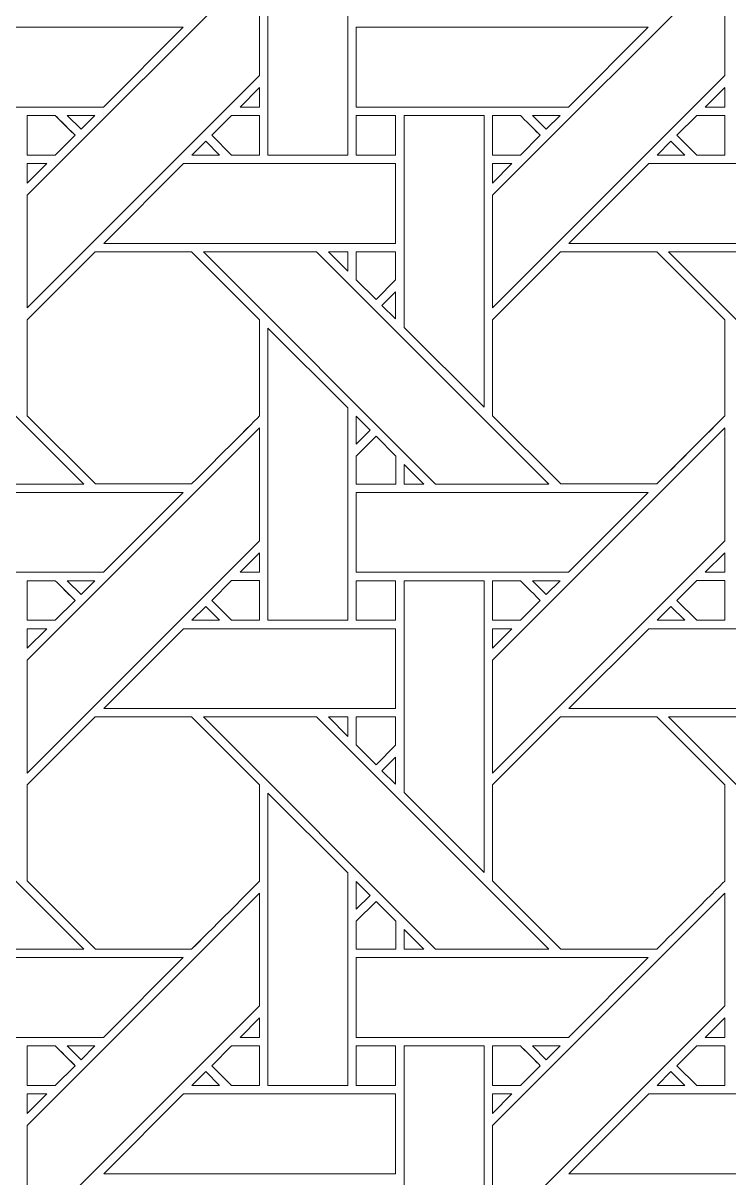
# Model space of a CAD drawing. Header units: inches. Extents: x 2.4 to 22.4, y -0.9 to 19.1.
# Drawn here: x 18.304 to 19.744, y 8.866 to 11.221 of the extents above; entities that cross this region are included whole.
import ezdxf

# ---------------------------------------------------------------- set-up
doc = ezdxf.new("R2010")
doc.units = ezdxf.units.IN
doc.header["$MEASUREMENT"] = 0
doc.layers.add('Design', color=7, linetype='Continuous', lineweight=0)

msp = doc.modelspace()

# ---------------------------------------------------------------- linework, layer by layer
at = {"layer": 'Design'}
for points, knots in [([(2.3829, 19.0948), (2.3829, 19.0948), (2.3829, -0.9052), (2.3829, -0.9052), (2.3829, -0.9052), (22.3829, -0.9052), (22.3829, -0.9052), (22.3829, -0.9052), (22.3829, 19.0948), (22.3829, 19.0948), (22.3829, 19.0948), (2.3829, 19.0948), (2.3829, 19.0948)], [0, 0, 0, 0, 1, 1, 1, 2, 2, 2, 3, 3, 3, 4, 4, 4, 4]), ([(3.3653, 18.1123), (3.3653, 18.1123), (3.3653, 0.0772), (3.3653, 0.0772), (3.3653, 0.0772), (21.4004, 0.0772), (21.4004, 0.0772), (21.4004, 0.0772), (21.4004, 18.1123), (21.4004, 18.1123), (21.4004, 18.1123), (3.3653, 18.1123), (3.3653, 18.1123)], [0, 0, 0, 0, 1, 1, 1, 2, 2, 2, 3, 3, 3, 4, 4, 4, 4]), ([(18.8036, 10.9519), (18.8036, 10.9519), (18.8036, 11.5477), (18.8036, 11.5477), (18.8036, 11.5477), (18.9663, 11.3856), (18.9663, 11.3856), (18.9663, 11.3856), (18.9663, 10.9519), (18.9663, 10.9519), (18.9663, 10.9519), (18.8036, 10.9519), (18.8036, 10.9519)], [0, 0, 0, 0, 1, 1, 1, 2, 2, 2, 3, 3, 3, 4, 4, 4, 4]), ([(18.7864, 11.1141), (18.7864, 11.1141), (18.3128, 10.6404), (18.3128, 10.6404), (18.3128, 10.6404), (18.3128, 10.8705), (18.3128, 10.8705), (18.3128, 10.8705), (18.7864, 11.3441), (18.7864, 11.3441), (18.7864, 11.3441), (18.7864, 11.1141), (18.7864, 11.1141)], [0, 0, 0, 0, 1, 1, 1, 2, 2, 2, 3, 3, 3, 4, 4, 4, 4]), ([(19.7352, 11.1141), (19.7352, 11.1141), (19.2615, 10.6404), (19.2615, 10.6404), (19.2615, 10.6404), (19.2615, 10.8705), (19.2615, 10.8705), (19.2615, 10.8705), (19.7352, 11.3441), (19.7352, 11.3441), (19.7352, 11.3441), (19.7352, 11.1141), (19.7352, 11.1141)], [0, 0, 0, 0, 1, 1, 1, 2, 2, 2, 3, 3, 3, 4, 4, 4, 4]), ([(18.0349, 11.0499), (18.0349, 11.0499), (18.0349, 11.2126), (18.0349, 11.2126), (18.0349, 11.2126), (18.6306, 11.2126), (18.6306, 11.2126), (18.6306, 11.2126), (18.4679, 11.0499), (18.4679, 11.0499), (18.4679, 11.0499), (18.0349, 11.0499), (18.0349, 11.0499)], [0, 0, 0, 0, 1, 1, 1, 2, 2, 2, 3, 3, 3, 4, 4, 4, 4]), ([(18.9836, 11.0499), (18.9836, 11.0499), (18.9836, 11.2126), (18.9836, 11.2126), (18.9836, 11.2126), (19.5793, 11.2126), (19.5793, 11.2126), (19.5793, 11.2126), (19.4166, 11.0499), (19.4166, 11.0499), (19.4166, 11.0499), (18.9836, 11.0499), (18.9836, 11.0499)], [0, 0, 0, 0, 1, 1, 1, 2, 2, 2, 3, 3, 3, 4, 4, 4, 4]), ([(18.7864, 11.0499), (18.7864, 11.0499), (18.7467, 11.0499), (18.7467, 11.0499), (18.7467, 11.0499), (18.7864, 11.0897), (18.7864, 11.0897), (18.7864, 11.0897), (18.7864, 11.0499), (18.7864, 11.0499)], [0, 0, 0, 0, 1, 1, 1, 2, 2, 2, 3, 3, 3, 3]), ([(19.6954, 11.0499), (19.6954, 11.0499), (19.7352, 11.0897), (19.7352, 11.0897), (19.7352, 11.0897), (19.7352, 11.0499), (19.7352, 11.0499), (19.7352, 11.0499), (19.6954, 11.0499), (19.6954, 11.0499)], [0, 0, 0, 0, 1, 1, 1, 2, 2, 2, 3, 3, 3, 3]), ([(18.3699, 11.0327), (18.375, 11.0276), (18.4058, 10.9967), (18.4102, 10.9923), (18.4102, 10.9923), (18.3698, 10.9519), (18.3698, 10.9519), (18.3698, 10.9519), (18.3128, 10.9519), (18.3128, 10.9519), (18.3128, 10.9519), (18.3128, 11.0327), (18.3128, 11.0327), (18.3128, 11.0327), (18.3699, 11.0327), (18.3699, 11.0327)], [0, 0, 0, 0, 1, 1, 1, 2, 2, 2, 3, 3, 3, 4, 4, 4, 5, 5, 5, 5]), ([(18.3128, 10.9519), (18.3128, 10.9519), (18.3128, 11.0327), (18.3128, 11.0327), (18.3128, 11.0327), (18.3699, 11.0327), (18.3699, 11.0327), (18.3752, 11.0274), (18.406, 10.9965), (18.4102, 10.9923), (18.4102, 10.9923), (18.3698, 10.9519), (18.3698, 10.9519), (18.3698, 10.9519), (18.3128, 10.9519), (18.3128, 10.9519)], [0, 0, 0, 0, 1, 1, 1, 2, 2, 2, 3, 3, 3, 4, 4, 4, 5, 5, 5, 5]), ([(18.3942, 11.0326), (18.3942, 11.0326), (18.4507, 11.0326), (18.4507, 11.0326), (18.4507, 11.0326), (18.4224, 11.0045), (18.4224, 11.0045), (18.4224, 11.0045), (18.3942, 11.0326), (18.3942, 11.0326)], [0, 0, 0, 0, 1, 1, 1, 2, 2, 2, 3, 3, 3, 3]), ([(18.7294, 10.9519), (18.7294, 10.9519), (18.689, 10.9923), (18.689, 10.9923), (18.689, 10.9923), (18.7294, 11.0327), (18.7294, 11.0327), (18.7294, 11.0327), (18.7865, 11.0327), (18.7865, 11.0327), (18.7865, 11.0327), (18.7865, 10.9519), (18.7865, 10.9519), (18.7865, 10.9519), (18.7294, 10.9519), (18.7294, 10.9519)], [0, 0, 0, 0, 1, 1, 1, 2, 2, 2, 3, 3, 3, 4, 4, 4, 5, 5, 5, 5]), ([(18.689, 10.9923), (18.689, 10.9923), (18.7294, 11.0327), (18.7294, 11.0327), (18.7294, 11.0327), (18.7865, 11.0327), (18.7865, 11.0327), (18.7865, 11.0327), (18.7865, 10.9519), (18.7865, 10.9519), (18.7865, 10.9519), (18.7294, 10.9519), (18.7294, 10.9519), (18.7294, 10.9519), (18.689, 10.9923), (18.689, 10.9923)], [0, 0, 0, 0, 1, 1, 1, 2, 2, 2, 3, 3, 3, 4, 4, 4, 5, 5, 5, 5]), ([(18.9837, 11.0327), (18.9837, 11.0327), (19.0639, 11.0327), (19.0639, 11.0327), (19.0639, 11.0327), (19.0639, 10.9519), (19.0639, 10.9519), (19.0639, 10.9519), (18.9837, 10.9519), (18.9837, 10.9519), (18.9837, 10.9519), (18.9837, 11.0327), (18.9837, 11.0327)], [0, 0, 0, 0, 1, 1, 1, 2, 2, 2, 3, 3, 3, 4, 4, 4, 4]), ([(18.9837, 10.9519), (18.9837, 10.9519), (18.9837, 11.0327), (18.9837, 11.0327), (18.9837, 11.0327), (19.0639, 11.0327), (19.0639, 11.0327), (19.0639, 11.0327), (19.0639, 10.9519), (19.0639, 10.9519), (19.0639, 10.9519), (18.9837, 10.9519), (18.9837, 10.9519)], [0, 0, 0, 0, 1, 1, 1, 2, 2, 2, 3, 3, 3, 4, 4, 4, 4]), ([(19.2443, 10.4375), (19.2443, 10.4375), (19.0814, 10.6004), (19.0814, 10.6004), (19.0814, 10.6004), (19.0814, 11.0326), (19.0814, 11.0326), (19.0814, 11.0326), (19.2443, 11.0326), (19.2443, 11.0326), (19.2443, 11.0326), (19.2443, 10.4375), (19.2443, 10.4375)], [0, 0, 0, 0, 1, 1, 1, 2, 2, 2, 3, 3, 3, 4, 4, 4, 4]), ([(19.3186, 11.0327), (19.3237, 11.0276), (19.3545, 10.9967), (19.3589, 10.9923), (19.3589, 10.9923), (19.3185, 10.9519), (19.3185, 10.9519), (19.3185, 10.9519), (19.2615, 10.9519), (19.2615, 10.9519), (19.2615, 10.9519), (19.2615, 11.0327), (19.2615, 11.0327), (19.2615, 11.0327), (19.3186, 11.0327), (19.3186, 11.0327)], [0, 0, 0, 0, 1, 1, 1, 2, 2, 2, 3, 3, 3, 4, 4, 4, 5, 5, 5, 5]), ([(19.2615, 10.9519), (19.2615, 10.9519), (19.2615, 11.0327), (19.2615, 11.0327), (19.2615, 11.0327), (19.3186, 11.0327), (19.3186, 11.0327), (19.3238, 11.0275), (19.3546, 10.9966), (19.3589, 10.9923), (19.3589, 10.9923), (19.3185, 10.9519), (19.3185, 10.9519), (19.3185, 10.9519), (19.2615, 10.9519), (19.2615, 10.9519)], [0, 0, 0, 0, 1, 1, 1, 2, 2, 2, 3, 3, 3, 4, 4, 4, 5, 5, 5, 5]), ([(19.3429, 11.0326), (19.3429, 11.0326), (19.3994, 11.0326), (19.3994, 11.0326), (19.3994, 11.0326), (19.3711, 11.0045), (19.3711, 11.0045), (19.3711, 11.0045), (19.3429, 11.0326), (19.3429, 11.0326)], [0, 0, 0, 0, 1, 1, 1, 2, 2, 2, 3, 3, 3, 3]), ([(19.6781, 10.9519), (19.6781, 10.9519), (19.6377, 10.9923), (19.6377, 10.9923), (19.6377, 10.9923), (19.6782, 11.0327), (19.6782, 11.0327), (19.6782, 11.0327), (19.7352, 11.0327), (19.7352, 11.0327), (19.7352, 11.0327), (19.7352, 10.9519), (19.7352, 10.9519), (19.7352, 10.9519), (19.6781, 10.9519), (19.6781, 10.9519)], [0, 0, 0, 0, 1, 1, 1, 2, 2, 2, 3, 3, 3, 4, 4, 4, 5, 5, 5, 5]), ([(19.7352, 10.9519), (19.7352, 10.9519), (19.6781, 10.9519), (19.6781, 10.9519), (19.6781, 10.9519), (19.6377, 10.9923), (19.6377, 10.9923), (19.6377, 10.9923), (19.6782, 11.0327), (19.6782, 11.0327), (19.6782, 11.0327), (19.7352, 11.0327), (19.7352, 11.0327), (19.7352, 11.0327), (19.7352, 10.9519), (19.7352, 10.9519)], [0, 0, 0, 0, 1, 1, 1, 2, 2, 2, 3, 3, 3, 4, 4, 4, 5, 5, 5, 5]), ([(18.7051, 10.9519), (18.7051, 10.9519), (18.6486, 10.9519), (18.6486, 10.9519), (18.6486, 10.9519), (18.6768, 10.9801), (18.6768, 10.9801), (18.6768, 10.9801), (18.7051, 10.9519), (18.7051, 10.9519)], [0, 0, 0, 0, 1, 1, 1, 2, 2, 2, 3, 3, 3, 3]), ([(19.5973, 10.9519), (19.5973, 10.9519), (19.6256, 10.9801), (19.6256, 10.9801), (19.6256, 10.9801), (19.6538, 10.9519), (19.6538, 10.9519), (19.6538, 10.9519), (19.5973, 10.9519), (19.5973, 10.9519)], [0, 0, 0, 0, 1, 1, 1, 2, 2, 2, 3, 3, 3, 3]), ([(18.3526, 10.9347), (18.3526, 10.9347), (18.3128, 10.8949), (18.3128, 10.8949), (18.3128, 10.8949), (18.3128, 10.9347), (18.3128, 10.9347), (18.3128, 10.9347), (18.3526, 10.9347), (18.3526, 10.9347)], [0, 0, 0, 0, 1, 1, 1, 2, 2, 2, 3, 3, 3, 3]), ([(19.0639, 10.9347), (19.0639, 10.9347), (19.0639, 10.7719), (19.0639, 10.7719), (19.0639, 10.7719), (18.4686, 10.7719), (18.4686, 10.7719), (18.4686, 10.7719), (18.6314, 10.9347), (18.6314, 10.9347), (18.6314, 10.9347), (19.0639, 10.9347), (19.0639, 10.9347)], [0, 0, 0, 0, 1, 1, 1, 2, 2, 2, 3, 3, 3, 4, 4, 4, 4]), ([(19.3013, 10.9347), (19.3013, 10.9347), (19.2615, 10.8949), (19.2615, 10.8949), (19.2615, 10.8949), (19.2615, 10.9347), (19.2615, 10.9347), (19.2615, 10.9347), (19.3013, 10.9347), (19.3013, 10.9347)], [0, 0, 0, 0, 1, 1, 1, 2, 2, 2, 3, 3, 3, 3]), ([(20.0126, 10.9347), (20.0126, 10.9347), (20.0126, 10.7719), (20.0126, 10.7719), (20.0126, 10.7719), (19.4173, 10.7719), (19.4173, 10.7719), (19.4173, 10.7719), (19.5802, 10.9347), (19.5802, 10.9347), (19.5802, 10.9347), (20.0126, 10.9347), (20.0126, 10.9347)], [0, 0, 0, 0, 1, 1, 1, 2, 2, 2, 3, 3, 3, 4, 4, 4, 4]), ([(18.1968, 10.2811), (18.1968, 10.2811), (17.7232, 10.7548), (17.7232, 10.7548), (17.7232, 10.7548), (17.9541, 10.7548), (17.9541, 10.7548), (17.9541, 10.7548), (18.4278, 10.2811), (18.4278, 10.2811), (18.4278, 10.2811), (18.1968, 10.2811), (18.1968, 10.2811)], [0, 0, 0, 0, 1, 1, 1, 2, 2, 2, 3, 3, 3, 4, 4, 4, 4]), ([(18.4515, 10.7548), (18.4515, 10.7548), (18.6477, 10.7548), (18.6477, 10.7548), (18.6477, 10.7548), (18.7865, 10.6161), (18.7865, 10.6161), (18.7865, 10.6161), (18.7865, 10.4199), (18.7865, 10.4199), (18.7687, 10.4019), (18.6567, 10.2902), (18.6478, 10.2812), (18.6478, 10.2812), (18.452, 10.2812), (18.452, 10.2812), (18.452, 10.2812), (18.3128, 10.4204), (18.3128, 10.4204), (18.3128, 10.4204), (18.3128, 10.6161), (18.3128, 10.6161), (18.3128, 10.6161), (18.4515, 10.7548), (18.4515, 10.7548)], [0, 0, 0, 0, 1, 1, 1, 2, 2, 2, 3, 3, 3, 4, 4, 4, 5, 5, 5, 6, 6, 6, 7, 7, 7, 8, 8, 8, 8]), ([(18.7865, 10.4199), (18.7687, 10.402), (18.6568, 10.2902), (18.6478, 10.2812), (18.6478, 10.2812), (18.452, 10.2812), (18.452, 10.2812), (18.452, 10.2812), (18.3128, 10.4204), (18.3128, 10.4204), (18.3128, 10.4204), (18.3128, 10.6161), (18.3128, 10.6161), (18.3128, 10.6161), (18.4515, 10.7548), (18.4515, 10.7548), (18.4515, 10.7548), (18.6477, 10.7548), (18.6477, 10.7548), (18.6477, 10.7548), (18.7865, 10.6161), (18.7865, 10.6161), (18.7865, 10.6161), (18.7865, 10.4199), (18.7865, 10.4199)], [0, 0, 0, 0, 1, 1, 1, 2, 2, 2, 3, 3, 3, 4, 4, 4, 5, 5, 5, 6, 6, 6, 7, 7, 7, 8, 8, 8, 8]), ([(19.1455, 10.2811), (19.1455, 10.2811), (18.6719, 10.7548), (18.6719, 10.7548), (18.6719, 10.7548), (18.9029, 10.7548), (18.9029, 10.7548), (18.9029, 10.7548), (19.3765, 10.2811), (19.3765, 10.2811), (19.3765, 10.2811), (19.1455, 10.2811), (19.1455, 10.2811)], [0, 0, 0, 0, 1, 1, 1, 2, 2, 2, 3, 3, 3, 4, 4, 4, 4]), ([(18.9664, 10.7548), (18.9664, 10.7548), (18.9664, 10.715), (18.9664, 10.715), (18.9664, 10.715), (18.927, 10.7548), (18.927, 10.7548), (18.927, 10.7548), (18.9664, 10.7548), (18.9664, 10.7548)], [0, 0, 0, 0, 1, 1, 1, 2, 2, 2, 3, 3, 3, 3]), ([(19.0639, 10.7548), (19.0639, 10.7548), (19.0639, 10.6972), (19.0639, 10.6972), (19.0639, 10.6972), (19.024, 10.6573), (19.024, 10.6573), (19.024, 10.6573), (18.9837, 10.6976), (18.9837, 10.6976), (18.9837, 10.6976), (18.9837, 10.7548), (18.9837, 10.7548), (18.9837, 10.7548), (19.0639, 10.7548), (19.0639, 10.7548)], [0, 0, 0, 0, 1, 1, 1, 2, 2, 2, 3, 3, 3, 4, 4, 4, 5, 5, 5, 5]), ([(19.024, 10.6573), (19.024, 10.6573), (18.9837, 10.6976), (18.9837, 10.6976), (18.9837, 10.6976), (18.9837, 10.7548), (18.9837, 10.7548), (18.9837, 10.7548), (19.0639, 10.7548), (19.0639, 10.7548), (19.0639, 10.7548), (19.0639, 10.6972), (19.0639, 10.6972), (19.0639, 10.6972), (19.024, 10.6573), (19.024, 10.6573)], [0, 0, 0, 0, 1, 1, 1, 2, 2, 2, 3, 3, 3, 4, 4, 4, 5, 5, 5, 5]), ([(19.4002, 10.7548), (19.4002, 10.7548), (19.5965, 10.7548), (19.5965, 10.7548), (19.5965, 10.7548), (19.7352, 10.6161), (19.7352, 10.6161), (19.7352, 10.6161), (19.7352, 10.4199), (19.7352, 10.4199), (19.7174, 10.4019), (19.6055, 10.2902), (19.5965, 10.2812), (19.5965, 10.2812), (19.4008, 10.2812), (19.4008, 10.2812), (19.4008, 10.2812), (19.2615, 10.4204), (19.2615, 10.4204), (19.2615, 10.4204), (19.2615, 10.6161), (19.2615, 10.6161), (19.2615, 10.6161), (19.4002, 10.7548), (19.4002, 10.7548)], [0, 0, 0, 0, 1, 1, 1, 2, 2, 2, 3, 3, 3, 4, 4, 4, 5, 5, 5, 6, 6, 6, 7, 7, 7, 8, 8, 8, 8]), ([(19.7352, 10.4199), (19.7173, 10.4018), (19.6054, 10.2901), (19.5965, 10.2812), (19.5965, 10.2812), (19.4008, 10.2812), (19.4008, 10.2812), (19.4008, 10.2812), (19.2615, 10.4204), (19.2615, 10.4204), (19.2615, 10.4204), (19.2615, 10.6161), (19.2615, 10.6161), (19.2615, 10.6161), (19.4002, 10.7548), (19.4002, 10.7548), (19.4002, 10.7548), (19.5965, 10.7548), (19.5965, 10.7548), (19.5965, 10.7548), (19.7352, 10.6161), (19.7352, 10.6161), (19.7352, 10.6161), (19.7352, 10.4199), (19.7352, 10.4199)], [0, 0, 0, 0, 1, 1, 1, 2, 2, 2, 3, 3, 3, 4, 4, 4, 5, 5, 5, 6, 6, 6, 7, 7, 7, 8, 8, 8, 8]), ([(20.0942, 10.2811), (20.0942, 10.2811), (19.6206, 10.7548), (19.6206, 10.7548), (19.6206, 10.7548), (19.8516, 10.7548), (19.8516, 10.7548), (19.8516, 10.7548), (20.3252, 10.2811), (20.3252, 10.2811), (20.3252, 10.2811), (20.0942, 10.2811), (20.0942, 10.2811)], [0, 0, 0, 0, 1, 1, 1, 2, 2, 2, 3, 3, 3, 4, 4, 4, 4]), ([(19.0639, 10.6729), (19.0639, 10.6729), (19.0639, 10.6178), (19.0639, 10.6178), (19.0639, 10.6178), (19.0361, 10.6452), (19.0361, 10.6452), (19.0361, 10.6452), (19.0639, 10.6729), (19.0639, 10.6729)], [0, 0, 0, 0, 1, 1, 1, 2, 2, 2, 3, 3, 3, 3]), ([(18.8036, 10.0031), (18.8036, 10.0031), (18.8036, 10.599), (18.8036, 10.599), (18.8036, 10.599), (18.9663, 10.4368), (18.9663, 10.4368), (18.9663, 10.4368), (18.9663, 10.0031), (18.9663, 10.0031), (18.9663, 10.0031), (18.8036, 10.0031), (18.8036, 10.0031)], [0, 0, 0, 0, 1, 1, 1, 2, 2, 2, 3, 3, 3, 4, 4, 4, 4]), ([(18.9836, 10.3626), (18.9836, 10.3626), (18.9836, 10.4193), (18.9836, 10.4193), (18.9836, 10.4193), (19.0118, 10.3908), (19.0118, 10.3908), (19.0118, 10.3908), (18.9836, 10.3626), (18.9836, 10.3626)], [0, 0, 0, 0, 1, 1, 1, 2, 2, 2, 3, 3, 3, 3]), ([(18.7864, 10.1654), (18.7864, 10.1654), (18.3128, 9.6917), (18.3128, 9.6917), (18.3128, 9.6917), (18.3128, 9.9218), (18.3128, 9.9218), (18.3128, 9.9218), (18.7864, 10.3954), (18.7864, 10.3954), (18.7864, 10.3954), (18.7864, 10.1654), (18.7864, 10.1654)], [0, 0, 0, 0, 1, 1, 1, 2, 2, 2, 3, 3, 3, 4, 4, 4, 4]), ([(19.7352, 10.1654), (19.7352, 10.1654), (19.2615, 9.6917), (19.2615, 9.6917), (19.2615, 9.6917), (19.2615, 9.9218), (19.2615, 9.9218), (19.2615, 9.9218), (19.7352, 10.3954), (19.7352, 10.3954), (19.7352, 10.3954), (19.7352, 10.1654), (19.7352, 10.1654)], [0, 0, 0, 0, 1, 1, 1, 2, 2, 2, 3, 3, 3, 4, 4, 4, 4]), ([(18.9837, 10.2809), (18.9837, 10.2809), (18.9837, 10.3382), (18.9837, 10.3382), (18.9837, 10.3382), (19.024, 10.3785), (19.024, 10.3785), (19.024, 10.3785), (19.0643, 10.3382), (19.0643, 10.3382), (19.0643, 10.3382), (19.0643, 10.2809), (19.0643, 10.2809), (19.0643, 10.2809), (18.9837, 10.2809), (18.9837, 10.2809)], [0, 0, 0, 0, 1, 1, 1, 2, 2, 2, 3, 3, 3, 4, 4, 4, 5, 5, 5, 5]), ([(19.024, 10.3785), (19.024, 10.3785), (19.0643, 10.3382), (19.0643, 10.3382), (19.0643, 10.3382), (19.0643, 10.2809), (19.0643, 10.2809), (19.0643, 10.2809), (18.9837, 10.2809), (18.9837, 10.2809), (18.9837, 10.2809), (18.9837, 10.3382), (18.9837, 10.3382), (18.9837, 10.3382), (19.024, 10.3785), (19.024, 10.3785)], [0, 0, 0, 0, 1, 1, 1, 2, 2, 2, 3, 3, 3, 4, 4, 4, 5, 5, 5, 5]), ([(19.0815, 10.2811), (19.0815, 10.2811), (19.0815, 10.3209), (19.0815, 10.3209), (19.0815, 10.3209), (19.1213, 10.2811), (19.1213, 10.2811), (19.1213, 10.2811), (19.0815, 10.2811), (19.0815, 10.2811)], [0, 0, 0, 0, 1, 1, 1, 2, 2, 2, 3, 3, 3, 3]), ([(18.0349, 10.1012), (18.0349, 10.1012), (18.0349, 10.2639), (18.0349, 10.2639), (18.0349, 10.2639), (18.6306, 10.2639), (18.6306, 10.2639), (18.6306, 10.2639), (18.4679, 10.1012), (18.4679, 10.1012), (18.4679, 10.1012), (18.0349, 10.1012), (18.0349, 10.1012)], [0, 0, 0, 0, 1, 1, 1, 2, 2, 2, 3, 3, 3, 4, 4, 4, 4]), ([(18.9836, 10.1012), (18.9836, 10.1012), (18.9836, 10.2639), (18.9836, 10.2639), (18.9836, 10.2639), (19.5793, 10.2639), (19.5793, 10.2639), (19.5793, 10.2639), (19.4166, 10.1012), (19.4166, 10.1012), (19.4166, 10.1012), (18.9836, 10.1012), (18.9836, 10.1012)], [0, 0, 0, 0, 1, 1, 1, 2, 2, 2, 3, 3, 3, 4, 4, 4, 4]), ([(18.7864, 10.1012), (18.7864, 10.1012), (18.7467, 10.1012), (18.7467, 10.1012), (18.7467, 10.1012), (18.7864, 10.141), (18.7864, 10.141), (18.7864, 10.141), (18.7864, 10.1012), (18.7864, 10.1012)], [0, 0, 0, 0, 1, 1, 1, 2, 2, 2, 3, 3, 3, 3]), ([(19.6954, 10.1012), (19.6954, 10.1012), (19.7352, 10.141), (19.7352, 10.141), (19.7352, 10.141), (19.7352, 10.1012), (19.7352, 10.1012), (19.7352, 10.1012), (19.6954, 10.1012), (19.6954, 10.1012)], [0, 0, 0, 0, 1, 1, 1, 2, 2, 2, 3, 3, 3, 3]), ([(18.3699, 10.0839), (18.375, 10.0788), (18.4058, 10.048), (18.4102, 10.0436), (18.4102, 10.0436), (18.3698, 10.0032), (18.3698, 10.0032), (18.3698, 10.0032), (18.3128, 10.0032), (18.3128, 10.0032), (18.3128, 10.0032), (18.3128, 10.0839), (18.3128, 10.0839), (18.3128, 10.0839), (18.3699, 10.0839), (18.3699, 10.0839)], [0, 0, 0, 0, 1, 1, 1, 2, 2, 2, 3, 3, 3, 4, 4, 4, 5, 5, 5, 5]), ([(18.3128, 10.0032), (18.3128, 10.0032), (18.3128, 10.0839), (18.3128, 10.0839), (18.3128, 10.0839), (18.3699, 10.0839), (18.3699, 10.0839), (18.3752, 10.0786), (18.406, 10.0477), (18.4102, 10.0436), (18.4102, 10.0436), (18.3698, 10.0032), (18.3698, 10.0032), (18.3698, 10.0032), (18.3128, 10.0032), (18.3128, 10.0032)], [0, 0, 0, 0, 1, 1, 1, 2, 2, 2, 3, 3, 3, 4, 4, 4, 5, 5, 5, 5]), ([(18.3942, 10.0839), (18.3942, 10.0839), (18.4507, 10.0839), (18.4507, 10.0839), (18.4507, 10.0839), (18.4224, 10.0557), (18.4224, 10.0557), (18.4224, 10.0557), (18.3942, 10.0839), (18.3942, 10.0839)], [0, 0, 0, 0, 1, 1, 1, 2, 2, 2, 3, 3, 3, 3]), ([(18.7294, 10.0031), (18.7294, 10.0031), (18.689, 10.0435), (18.689, 10.0435), (18.689, 10.0435), (18.7294, 10.084), (18.7294, 10.084), (18.7294, 10.084), (18.7865, 10.084), (18.7865, 10.084), (18.7865, 10.084), (18.7865, 10.0031), (18.7865, 10.0031), (18.7865, 10.0031), (18.7294, 10.0031), (18.7294, 10.0031)], [0, 0, 0, 0, 1, 1, 1, 2, 2, 2, 3, 3, 3, 4, 4, 4, 5, 5, 5, 5]), ([(18.689, 10.0435), (18.689, 10.0435), (18.7294, 10.084), (18.7294, 10.084), (18.7294, 10.084), (18.7865, 10.084), (18.7865, 10.084), (18.7865, 10.084), (18.7865, 10.0031), (18.7865, 10.0031), (18.7865, 10.0031), (18.7294, 10.0031), (18.7294, 10.0031), (18.7294, 10.0031), (18.689, 10.0435), (18.689, 10.0435)], [0, 0, 0, 0, 1, 1, 1, 2, 2, 2, 3, 3, 3, 4, 4, 4, 5, 5, 5, 5]), ([(18.9837, 10.0839), (18.9837, 10.0839), (19.0639, 10.0839), (19.0639, 10.0839), (19.0639, 10.0839), (19.0639, 10.0031), (19.0639, 10.0031), (19.0639, 10.0031), (18.9837, 10.0031), (18.9837, 10.0031), (18.9837, 10.0031), (18.9837, 10.0839), (18.9837, 10.0839)], [0, 0, 0, 0, 1, 1, 1, 2, 2, 2, 3, 3, 3, 4, 4, 4, 4]), ([(18.9837, 10.0031), (18.9837, 10.0031), (18.9837, 10.0839), (18.9837, 10.0839), (18.9837, 10.0839), (19.0639, 10.0839), (19.0639, 10.0839), (19.0639, 10.0839), (19.0639, 10.0031), (19.0639, 10.0031), (19.0639, 10.0031), (18.9837, 10.0031), (18.9837, 10.0031)], [0, 0, 0, 0, 1, 1, 1, 2, 2, 2, 3, 3, 3, 4, 4, 4, 4]), ([(19.2443, 9.4888), (19.2443, 9.4888), (19.0814, 9.6517), (19.0814, 9.6517), (19.0814, 9.6517), (19.0814, 10.0839), (19.0814, 10.0839), (19.0814, 10.0839), (19.2443, 10.0839), (19.2443, 10.0839), (19.2443, 10.0839), (19.2443, 9.4888), (19.2443, 9.4888)], [0, 0, 0, 0, 1, 1, 1, 2, 2, 2, 3, 3, 3, 4, 4, 4, 4]), ([(19.3186, 10.0839), (19.3237, 10.0788), (19.3545, 10.048), (19.3589, 10.0436), (19.3589, 10.0436), (19.3185, 10.0032), (19.3185, 10.0032), (19.3185, 10.0032), (19.2615, 10.0032), (19.2615, 10.0032), (19.2615, 10.0032), (19.2615, 10.0839), (19.2615, 10.0839), (19.2615, 10.0839), (19.3186, 10.0839), (19.3186, 10.0839)], [0, 0, 0, 0, 1, 1, 1, 2, 2, 2, 3, 3, 3, 4, 4, 4, 5, 5, 5, 5]), ([(19.2615, 10.0032), (19.2615, 10.0032), (19.2615, 10.0839), (19.2615, 10.0839), (19.2615, 10.0839), (19.3186, 10.0839), (19.3186, 10.0839), (19.3238, 10.0787), (19.3546, 10.0479), (19.3589, 10.0436), (19.3589, 10.0436), (19.3185, 10.0032), (19.3185, 10.0032), (19.3185, 10.0032), (19.2615, 10.0032), (19.2615, 10.0032)], [0, 0, 0, 0, 1, 1, 1, 2, 2, 2, 3, 3, 3, 4, 4, 4, 5, 5, 5, 5]), ([(19.3429, 10.0839), (19.3429, 10.0839), (19.3994, 10.0839), (19.3994, 10.0839), (19.3994, 10.0839), (19.3711, 10.0557), (19.3711, 10.0557), (19.3711, 10.0557), (19.3429, 10.0839), (19.3429, 10.0839)], [0, 0, 0, 0, 1, 1, 1, 2, 2, 2, 3, 3, 3, 3]), ([(19.6781, 10.0031), (19.6781, 10.0031), (19.6377, 10.0435), (19.6377, 10.0435), (19.6377, 10.0435), (19.6782, 10.084), (19.6782, 10.084), (19.6782, 10.084), (19.7352, 10.084), (19.7352, 10.084), (19.7352, 10.084), (19.7352, 10.0031), (19.7352, 10.0031), (19.7352, 10.0031), (19.6781, 10.0031), (19.6781, 10.0031)], [0, 0, 0, 0, 1, 1, 1, 2, 2, 2, 3, 3, 3, 4, 4, 4, 5, 5, 5, 5]), ([(19.7352, 10.0031), (19.7352, 10.0031), (19.6781, 10.0031), (19.6781, 10.0031), (19.6781, 10.0031), (19.6377, 10.0435), (19.6377, 10.0435), (19.6377, 10.0435), (19.6782, 10.084), (19.6782, 10.084), (19.6782, 10.084), (19.7352, 10.084), (19.7352, 10.084), (19.7352, 10.084), (19.7352, 10.0031), (19.7352, 10.0031)], [0, 0, 0, 0, 1, 1, 1, 2, 2, 2, 3, 3, 3, 4, 4, 4, 5, 5, 5, 5]), ([(18.7051, 10.0031), (18.7051, 10.0031), (18.6486, 10.0031), (18.6486, 10.0031), (18.6486, 10.0031), (18.6768, 10.0314), (18.6768, 10.0314), (18.6768, 10.0314), (18.7051, 10.0031), (18.7051, 10.0031)], [0, 0, 0, 0, 1, 1, 1, 2, 2, 2, 3, 3, 3, 3]), ([(19.5973, 10.0031), (19.5973, 10.0031), (19.6256, 10.0314), (19.6256, 10.0314), (19.6256, 10.0314), (19.6538, 10.0031), (19.6538, 10.0031), (19.6538, 10.0031), (19.5973, 10.0031), (19.5973, 10.0031)], [0, 0, 0, 0, 1, 1, 1, 2, 2, 2, 3, 3, 3, 3]), ([(18.3526, 9.986), (18.3526, 9.986), (18.3128, 9.9462), (18.3128, 9.9462), (18.3128, 9.9462), (18.3128, 9.986), (18.3128, 9.986), (18.3128, 9.986), (18.3526, 9.986), (18.3526, 9.986)], [0, 0, 0, 0, 1, 1, 1, 2, 2, 2, 3, 3, 3, 3]), ([(19.0639, 9.986), (19.0639, 9.986), (19.0639, 9.8232), (19.0639, 9.8232), (19.0639, 9.8232), (18.4686, 9.8232), (18.4686, 9.8232), (18.4686, 9.8232), (18.6314, 9.986), (18.6314, 9.986), (18.6314, 9.986), (19.0639, 9.986), (19.0639, 9.986)], [0, 0, 0, 0, 1, 1, 1, 2, 2, 2, 3, 3, 3, 4, 4, 4, 4]), ([(19.3013, 9.986), (19.3013, 9.986), (19.2615, 9.9462), (19.2615, 9.9462), (19.2615, 9.9462), (19.2615, 9.986), (19.2615, 9.986), (19.2615, 9.986), (19.3013, 9.986), (19.3013, 9.986)], [0, 0, 0, 0, 1, 1, 1, 2, 2, 2, 3, 3, 3, 3]), ([(20.0126, 9.986), (20.0126, 9.986), (20.0126, 9.8232), (20.0126, 9.8232), (20.0126, 9.8232), (19.4173, 9.8232), (19.4173, 9.8232), (19.4173, 9.8232), (19.5802, 9.986), (19.5802, 9.986), (19.5802, 9.986), (20.0126, 9.986), (20.0126, 9.986)], [0, 0, 0, 0, 1, 1, 1, 2, 2, 2, 3, 3, 3, 4, 4, 4, 4]), ([(18.1968, 9.3324), (18.1968, 9.3324), (17.7232, 9.8061), (17.7232, 9.8061), (17.7232, 9.8061), (17.9541, 9.8061), (17.9541, 9.8061), (17.9541, 9.8061), (18.4278, 9.3324), (18.4278, 9.3324), (18.4278, 9.3324), (18.1968, 9.3324), (18.1968, 9.3324)], [0, 0, 0, 0, 1, 1, 1, 2, 2, 2, 3, 3, 3, 4, 4, 4, 4]), ([(18.4515, 9.8061), (18.4515, 9.8061), (18.6477, 9.8061), (18.6477, 9.8061), (18.6477, 9.8061), (18.7865, 9.6673), (18.7865, 9.6673), (18.7865, 9.6673), (18.7865, 9.4711), (18.7865, 9.4711), (18.7687, 9.4532), (18.6567, 9.3414), (18.6478, 9.3324), (18.6478, 9.3324), (18.452, 9.3324), (18.452, 9.3324), (18.452, 9.3324), (18.3128, 9.4717), (18.3128, 9.4717), (18.3128, 9.4717), (18.3128, 9.6673), (18.3128, 9.6673), (18.3128, 9.6673), (18.4515, 9.8061), (18.4515, 9.8061)], [0, 0, 0, 0, 1, 1, 1, 2, 2, 2, 3, 3, 3, 4, 4, 4, 5, 5, 5, 6, 6, 6, 7, 7, 7, 8, 8, 8, 8]), ([(18.7865, 9.4711), (18.7687, 9.4532), (18.6568, 9.3415), (18.6478, 9.3324), (18.6478, 9.3324), (18.452, 9.3324), (18.452, 9.3324), (18.452, 9.3324), (18.3128, 9.4717), (18.3128, 9.4717), (18.3128, 9.4717), (18.3128, 9.6673), (18.3128, 9.6673), (18.3128, 9.6673), (18.4515, 9.8061), (18.4515, 9.8061), (18.4515, 9.8061), (18.6477, 9.8061), (18.6477, 9.8061), (18.6477, 9.8061), (18.7865, 9.6673), (18.7865, 9.6673), (18.7865, 9.6673), (18.7865, 9.4711), (18.7865, 9.4711)], [0, 0, 0, 0, 1, 1, 1, 2, 2, 2, 3, 3, 3, 4, 4, 4, 5, 5, 5, 6, 6, 6, 7, 7, 7, 8, 8, 8, 8]), ([(19.1455, 9.3324), (19.1455, 9.3324), (18.6719, 9.8061), (18.6719, 9.8061), (18.6719, 9.8061), (18.9029, 9.8061), (18.9029, 9.8061), (18.9029, 9.8061), (19.3765, 9.3324), (19.3765, 9.3324), (19.3765, 9.3324), (19.1455, 9.3324), (19.1455, 9.3324)], [0, 0, 0, 0, 1, 1, 1, 2, 2, 2, 3, 3, 3, 4, 4, 4, 4]), ([(18.9664, 9.8061), (18.9664, 9.8061), (18.9664, 9.7662), (18.9664, 9.7662), (18.9664, 9.7662), (18.927, 9.8061), (18.927, 9.8061), (18.927, 9.8061), (18.9664, 9.8061), (18.9664, 9.8061)], [0, 0, 0, 0, 1, 1, 1, 2, 2, 2, 3, 3, 3, 3]), ([(19.0639, 9.8061), (19.0639, 9.8061), (19.0639, 9.7485), (19.0639, 9.7485), (19.0639, 9.7485), (19.024, 9.7085), (19.024, 9.7085), (19.024, 9.7085), (18.9837, 9.7489), (18.9837, 9.7489), (18.9837, 9.7489), (18.9837, 9.8061), (18.9837, 9.8061), (18.9837, 9.8061), (19.0639, 9.8061), (19.0639, 9.8061)], [0, 0, 0, 0, 1, 1, 1, 2, 2, 2, 3, 3, 3, 4, 4, 4, 5, 5, 5, 5]), ([(19.024, 9.7085), (19.024, 9.7085), (18.9837, 9.7489), (18.9837, 9.7489), (18.9837, 9.7489), (18.9837, 9.8061), (18.9837, 9.8061), (18.9837, 9.8061), (19.0639, 9.8061), (19.0639, 9.8061), (19.0639, 9.8061), (19.0639, 9.7485), (19.0639, 9.7485), (19.0639, 9.7485), (19.024, 9.7085), (19.024, 9.7085)], [0, 0, 0, 0, 1, 1, 1, 2, 2, 2, 3, 3, 3, 4, 4, 4, 5, 5, 5, 5]), ([(19.4002, 9.8061), (19.4002, 9.8061), (19.5965, 9.8061), (19.5965, 9.8061), (19.5965, 9.8061), (19.7352, 9.6673), (19.7352, 9.6673), (19.7352, 9.6673), (19.7352, 9.4711), (19.7352, 9.4711), (19.7174, 9.4532), (19.6055, 9.3414), (19.5965, 9.3324), (19.5965, 9.3324), (19.4008, 9.3324), (19.4008, 9.3324), (19.4008, 9.3324), (19.2615, 9.4717), (19.2615, 9.4717), (19.2615, 9.4717), (19.2615, 9.6673), (19.2615, 9.6673), (19.2615, 9.6673), (19.4002, 9.8061), (19.4002, 9.8061)], [0, 0, 0, 0, 1, 1, 1, 2, 2, 2, 3, 3, 3, 4, 4, 4, 5, 5, 5, 6, 6, 6, 7, 7, 7, 8, 8, 8, 8]), ([(19.7352, 9.4711), (19.7174, 9.4532), (19.6055, 9.3414), (19.5965, 9.3324), (19.5965, 9.3324), (19.4008, 9.3324), (19.4008, 9.3324), (19.4008, 9.3324), (19.2615, 9.4717), (19.2615, 9.4717), (19.2615, 9.4717), (19.2615, 9.6673), (19.2615, 9.6673), (19.2615, 9.6673), (19.4002, 9.8061), (19.4002, 9.8061), (19.4002, 9.8061), (19.5965, 9.8061), (19.5965, 9.8061), (19.5965, 9.8061), (19.7352, 9.6673), (19.7352, 9.6673), (19.7352, 9.6673), (19.7352, 9.4711), (19.7352, 9.4711)], [0, 0, 0, 0, 1, 1, 1, 2, 2, 2, 3, 3, 3, 4, 4, 4, 5, 5, 5, 6, 6, 6, 7, 7, 7, 8, 8, 8, 8]), ([(20.0942, 9.3324), (20.0942, 9.3324), (19.6206, 9.8061), (19.6206, 9.8061), (19.6206, 9.8061), (19.8516, 9.8061), (19.8516, 9.8061), (19.8516, 9.8061), (20.3252, 9.3324), (20.3252, 9.3324), (20.3252, 9.3324), (20.0942, 9.3324), (20.0942, 9.3324)], [0, 0, 0, 0, 1, 1, 1, 2, 2, 2, 3, 3, 3, 4, 4, 4, 4]), ([(19.0639, 9.7242), (19.0639, 9.7242), (19.0639, 9.6691), (19.0639, 9.6691), (19.0639, 9.6691), (19.0361, 9.6964), (19.0361, 9.6964), (19.0361, 9.6964), (19.0639, 9.7242), (19.0639, 9.7242)], [0, 0, 0, 0, 1, 1, 1, 2, 2, 2, 3, 3, 3, 3]), ([(18.8036, 9.0544), (18.8036, 9.0544), (18.8036, 9.6503), (18.8036, 9.6503), (18.8036, 9.6503), (18.9663, 9.4881), (18.9663, 9.4881), (18.9663, 9.4881), (18.9663, 9.0544), (18.9663, 9.0544), (18.9663, 9.0544), (18.8036, 9.0544), (18.8036, 9.0544)], [0, 0, 0, 0, 1, 1, 1, 2, 2, 2, 3, 3, 3, 4, 4, 4, 4]), ([(18.9836, 9.4138), (18.9836, 9.4138), (18.9836, 9.4706), (18.9836, 9.4706), (18.9836, 9.4706), (19.0118, 9.442), (19.0118, 9.442), (19.0118, 9.442), (18.9836, 9.4138), (18.9836, 9.4138)], [0, 0, 0, 0, 1, 1, 1, 2, 2, 2, 3, 3, 3, 3]), ([(18.7864, 9.2166), (18.7864, 9.2166), (18.3128, 8.743), (18.3128, 8.743), (18.3128, 8.743), (18.3128, 8.9731), (18.3128, 8.9731), (18.3128, 8.9731), (18.7864, 9.4467), (18.7864, 9.4467), (18.7864, 9.4467), (18.7864, 9.2166), (18.7864, 9.2166)], [0, 0, 0, 0, 1, 1, 1, 2, 2, 2, 3, 3, 3, 4, 4, 4, 4]), ([(19.7352, 9.2166), (19.7352, 9.2166), (19.2615, 8.743), (19.2615, 8.743), (19.2615, 8.743), (19.2615, 8.9731), (19.2615, 8.9731), (19.2615, 8.9731), (19.7352, 9.4467), (19.7352, 9.4467), (19.7352, 9.4467), (19.7352, 9.2166), (19.7352, 9.2166)], [0, 0, 0, 0, 1, 1, 1, 2, 2, 2, 3, 3, 3, 4, 4, 4, 4]), ([(18.9837, 9.3322), (18.9837, 9.3322), (18.9837, 9.3895), (18.9837, 9.3895), (18.9837, 9.3895), (19.024, 9.4298), (19.024, 9.4298), (19.024, 9.4298), (19.0643, 9.3895), (19.0643, 9.3895), (19.0643, 9.3895), (19.0643, 9.3322), (19.0643, 9.3322), (19.0643, 9.3322), (18.9837, 9.3322), (18.9837, 9.3322)], [0, 0, 0, 0, 1, 1, 1, 2, 2, 2, 3, 3, 3, 4, 4, 4, 5, 5, 5, 5]), ([(19.024, 9.4298), (19.024, 9.4298), (19.0643, 9.3895), (19.0643, 9.3895), (19.0643, 9.3895), (19.0643, 9.3322), (19.0643, 9.3322), (19.0643, 9.3322), (18.9837, 9.3322), (18.9837, 9.3322), (18.9837, 9.3322), (18.9837, 9.3895), (18.9837, 9.3895), (18.9837, 9.3895), (19.024, 9.4298), (19.024, 9.4298)], [0, 0, 0, 0, 1, 1, 1, 2, 2, 2, 3, 3, 3, 4, 4, 4, 5, 5, 5, 5]), ([(19.0815, 9.3324), (19.0815, 9.3324), (19.0815, 9.3722), (19.0815, 9.3722), (19.0815, 9.3722), (19.1213, 9.3324), (19.1213, 9.3324), (19.1213, 9.3324), (19.0815, 9.3324), (19.0815, 9.3324)], [0, 0, 0, 0, 1, 1, 1, 2, 2, 2, 3, 3, 3, 3]), ([(18.0349, 9.1525), (18.0349, 9.1525), (18.0349, 9.3152), (18.0349, 9.3152), (18.0349, 9.3152), (18.6306, 9.3152), (18.6306, 9.3152), (18.6306, 9.3152), (18.4679, 9.1525), (18.4679, 9.1525), (18.4679, 9.1525), (18.0349, 9.1525), (18.0349, 9.1525)], [0, 0, 0, 0, 1, 1, 1, 2, 2, 2, 3, 3, 3, 4, 4, 4, 4]), ([(18.9836, 9.1525), (18.9836, 9.1525), (18.9836, 9.3152), (18.9836, 9.3152), (18.9836, 9.3152), (19.5793, 9.3152), (19.5793, 9.3152), (19.5793, 9.3152), (19.4166, 9.1525), (19.4166, 9.1525), (19.4166, 9.1525), (18.9836, 9.1525), (18.9836, 9.1525)], [0, 0, 0, 0, 1, 1, 1, 2, 2, 2, 3, 3, 3, 4, 4, 4, 4]), ([(18.7864, 9.1525), (18.7864, 9.1525), (18.7467, 9.1525), (18.7467, 9.1525), (18.7467, 9.1525), (18.7864, 9.1923), (18.7864, 9.1923), (18.7864, 9.1923), (18.7864, 9.1525), (18.7864, 9.1525)], [0, 0, 0, 0, 1, 1, 1, 2, 2, 2, 3, 3, 3, 3]), ([(19.6954, 9.1525), (19.6954, 9.1525), (19.7352, 9.1923), (19.7352, 9.1923), (19.7352, 9.1923), (19.7352, 9.1525), (19.7352, 9.1525), (19.7352, 9.1525), (19.6954, 9.1525), (19.6954, 9.1525)], [0, 0, 0, 0, 1, 1, 1, 2, 2, 2, 3, 3, 3, 3]), ([(18.3699, 9.1352), (18.375, 9.1301), (18.4058, 9.0993), (18.4102, 9.0948), (18.4102, 9.0948), (18.3698, 9.0544), (18.3698, 9.0544), (18.3698, 9.0544), (18.3128, 9.0544), (18.3128, 9.0544), (18.3128, 9.0544), (18.3128, 9.1352), (18.3128, 9.1352), (18.3128, 9.1352), (18.3699, 9.1352), (18.3699, 9.1352)], [0, 0, 0, 0, 1, 1, 1, 2, 2, 2, 3, 3, 3, 4, 4, 4, 5, 5, 5, 5]), ([(18.3128, 9.0544), (18.3128, 9.0544), (18.3128, 9.1352), (18.3128, 9.1352), (18.3128, 9.1352), (18.3699, 9.1352), (18.3699, 9.1352), (18.3753, 9.1298), (18.4062, 9.0989), (18.4102, 9.0948), (18.4102, 9.0948), (18.3698, 9.0544), (18.3698, 9.0544), (18.3698, 9.0544), (18.3128, 9.0544), (18.3128, 9.0544)], [0, 0, 0, 0, 1, 1, 1, 2, 2, 2, 3, 3, 3, 4, 4, 4, 5, 5, 5, 5]), ([(18.3942, 9.1352), (18.3942, 9.1352), (18.4507, 9.1352), (18.4507, 9.1352), (18.4507, 9.1352), (18.4224, 9.107), (18.4224, 9.107), (18.4224, 9.107), (18.3942, 9.1352), (18.3942, 9.1352)], [0, 0, 0, 0, 1, 1, 1, 2, 2, 2, 3, 3, 3, 3]), ([(18.7294, 9.0544), (18.7294, 9.0544), (18.689, 9.0948), (18.689, 9.0948), (18.689, 9.0948), (18.7294, 9.1352), (18.7294, 9.1352), (18.7294, 9.1352), (18.7865, 9.1352), (18.7865, 9.1352), (18.7865, 9.1352), (18.7865, 9.0544), (18.7865, 9.0544), (18.7865, 9.0544), (18.7294, 9.0544), (18.7294, 9.0544)], [0, 0, 0, 0, 1, 1, 1, 2, 2, 2, 3, 3, 3, 4, 4, 4, 5, 5, 5, 5]), ([(18.689, 9.0948), (18.689, 9.0948), (18.7294, 9.1352), (18.7294, 9.1352), (18.7294, 9.1352), (18.7865, 9.1352), (18.7865, 9.1352), (18.7865, 9.1352), (18.7865, 9.0544), (18.7865, 9.0544), (18.7865, 9.0544), (18.7294, 9.0544), (18.7294, 9.0544), (18.7294, 9.0544), (18.689, 9.0948), (18.689, 9.0948)], [0, 0, 0, 0, 1, 1, 1, 2, 2, 2, 3, 3, 3, 4, 4, 4, 5, 5, 5, 5]), ([(18.9837, 9.1352), (18.9837, 9.1352), (19.0639, 9.1352), (19.0639, 9.1352), (19.0639, 9.1352), (19.0639, 9.0544), (19.0639, 9.0544), (19.0639, 9.0544), (18.9837, 9.0544), (18.9837, 9.0544), (18.9837, 9.0544), (18.9837, 9.1352), (18.9837, 9.1352)], [0, 0, 0, 0, 1, 1, 1, 2, 2, 2, 3, 3, 3, 4, 4, 4, 4]), ([(18.9837, 9.0544), (18.9837, 9.0544), (18.9837, 9.1352), (18.9837, 9.1352), (18.9837, 9.1352), (19.0639, 9.1352), (19.0639, 9.1352), (19.0639, 9.1352), (19.0639, 9.0544), (19.0639, 9.0544), (19.0639, 9.0544), (18.9837, 9.0544), (18.9837, 9.0544)], [0, 0, 0, 0, 1, 1, 1, 2, 2, 2, 3, 3, 3, 4, 4, 4, 4]), ([(19.2443, 8.5401), (19.2443, 8.5401), (19.0814, 8.703), (19.0814, 8.703), (19.0814, 8.703), (19.0814, 9.1352), (19.0814, 9.1352), (19.0814, 9.1352), (19.2443, 9.1352), (19.2443, 9.1352), (19.2443, 9.1352), (19.2443, 8.5401), (19.2443, 8.5401)], [0, 0, 0, 0, 1, 1, 1, 2, 2, 2, 3, 3, 3, 4, 4, 4, 4]), ([(19.3186, 9.1352), (19.3237, 9.1301), (19.3545, 9.0993), (19.3589, 9.0948), (19.3589, 9.0948), (19.3185, 9.0544), (19.3185, 9.0544), (19.3185, 9.0544), (19.2615, 9.0544), (19.2615, 9.0544), (19.2615, 9.0544), (19.2615, 9.1352), (19.2615, 9.1352), (19.2615, 9.1352), (19.3186, 9.1352), (19.3186, 9.1352)], [0, 0, 0, 0, 1, 1, 1, 2, 2, 2, 3, 3, 3, 4, 4, 4, 5, 5, 5, 5]), ([(19.2615, 9.0544), (19.2615, 9.0544), (19.2615, 9.1352), (19.2615, 9.1352), (19.2615, 9.1352), (19.3186, 9.1352), (19.3186, 9.1352), (19.324, 9.1299), (19.3548, 9.099), (19.3589, 9.0948), (19.3589, 9.0948), (19.3185, 9.0544), (19.3185, 9.0544), (19.3185, 9.0544), (19.2615, 9.0544), (19.2615, 9.0544)], [0, 0, 0, 0, 1, 1, 1, 2, 2, 2, 3, 3, 3, 4, 4, 4, 5, 5, 5, 5]), ([(19.3429, 9.1352), (19.3429, 9.1352), (19.3994, 9.1352), (19.3994, 9.1352), (19.3994, 9.1352), (19.3711, 9.107), (19.3711, 9.107), (19.3711, 9.107), (19.3429, 9.1352), (19.3429, 9.1352)], [0, 0, 0, 0, 1, 1, 1, 2, 2, 2, 3, 3, 3, 3]), ([(19.6781, 9.0544), (19.6781, 9.0544), (19.6377, 9.0948), (19.6377, 9.0948), (19.6377, 9.0948), (19.6782, 9.1352), (19.6782, 9.1352), (19.6782, 9.1352), (19.7352, 9.1352), (19.7352, 9.1352), (19.7352, 9.1352), (19.7352, 9.0544), (19.7352, 9.0544), (19.7352, 9.0544), (19.6781, 9.0544), (19.6781, 9.0544)], [0, 0, 0, 0, 1, 1, 1, 2, 2, 2, 3, 3, 3, 4, 4, 4, 5, 5, 5, 5]), ([(19.7352, 9.0544), (19.7352, 9.0544), (19.6781, 9.0544), (19.6781, 9.0544), (19.6781, 9.0544), (19.6377, 9.0948), (19.6377, 9.0948), (19.6377, 9.0948), (19.6782, 9.1352), (19.6782, 9.1352), (19.6782, 9.1352), (19.7352, 9.1352), (19.7352, 9.1352), (19.7352, 9.1352), (19.7352, 9.0544), (19.7352, 9.0544)], [0, 0, 0, 0, 1, 1, 1, 2, 2, 2, 3, 3, 3, 4, 4, 4, 5, 5, 5, 5]), ([(18.7051, 9.0544), (18.7051, 9.0544), (18.6486, 9.0544), (18.6486, 9.0544), (18.6486, 9.0544), (18.6768, 9.0827), (18.6768, 9.0827), (18.6768, 9.0827), (18.7051, 9.0544), (18.7051, 9.0544)], [0, 0, 0, 0, 1, 1, 1, 2, 2, 2, 3, 3, 3, 3]), ([(19.5973, 9.0544), (19.5973, 9.0544), (19.6256, 9.0827), (19.6256, 9.0827), (19.6256, 9.0827), (19.6538, 9.0544), (19.6538, 9.0544), (19.6538, 9.0544), (19.5973, 9.0544), (19.5973, 9.0544)], [0, 0, 0, 0, 1, 1, 1, 2, 2, 2, 3, 3, 3, 3]), ([(18.3526, 9.0373), (18.3526, 9.0373), (18.3128, 8.9975), (18.3128, 8.9975), (18.3128, 8.9975), (18.3128, 9.0373), (18.3128, 9.0373), (18.3128, 9.0373), (18.3526, 9.0373), (18.3526, 9.0373)], [0, 0, 0, 0, 1, 1, 1, 2, 2, 2, 3, 3, 3, 3]), ([(19.0639, 9.0373), (19.0639, 9.0373), (19.0639, 8.8745), (19.0639, 8.8745), (19.0639, 8.8745), (18.4686, 8.8745), (18.4686, 8.8745), (18.4686, 8.8745), (18.6314, 9.0373), (18.6314, 9.0373), (18.6314, 9.0373), (19.0639, 9.0373), (19.0639, 9.0373)], [0, 0, 0, 0, 1, 1, 1, 2, 2, 2, 3, 3, 3, 4, 4, 4, 4]), ([(19.3013, 9.0373), (19.3013, 9.0373), (19.2615, 8.9975), (19.2615, 8.9975), (19.2615, 8.9975), (19.2615, 9.0373), (19.2615, 9.0373), (19.2615, 9.0373), (19.3013, 9.0373), (19.3013, 9.0373)], [0, 0, 0, 0, 1, 1, 1, 2, 2, 2, 3, 3, 3, 3]), ([(20.0126, 9.0373), (20.0126, 9.0373), (20.0126, 8.8745), (20.0126, 8.8745), (20.0126, 8.8745), (19.4173, 8.8745), (19.4173, 8.8745), (19.4173, 8.8745), (19.5802, 9.0373), (19.5802, 9.0373), (19.5802, 9.0373), (20.0126, 9.0373), (20.0126, 9.0373)], [0, 0, 0, 0, 1, 1, 1, 2, 2, 2, 3, 3, 3, 4, 4, 4, 4])]:
    msp.add_open_spline(points, degree=3, knots=knots, dxfattribs=at)

doc.saveas('drawing.dxf')
